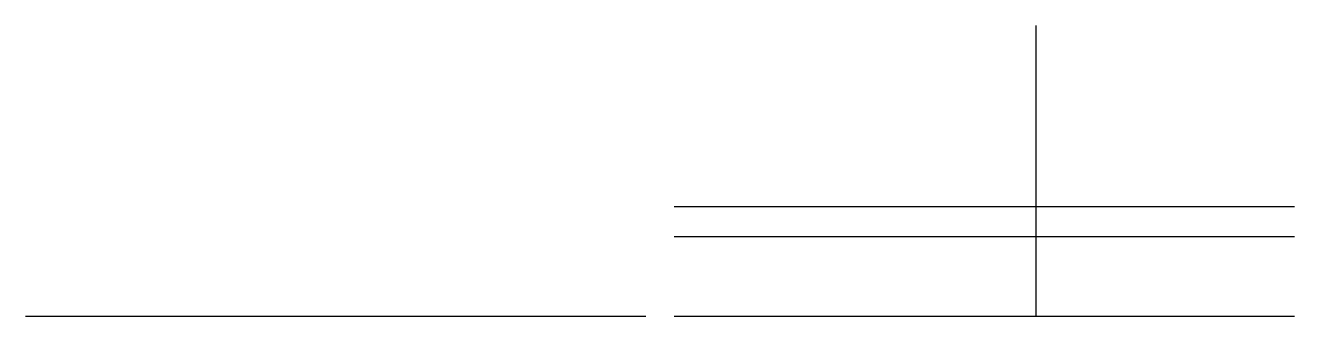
# Model space of a CAD drawing. Header units: metres. Extents: x 4926 to 5781, y 2574 to 2770.
import ezdxf

# ---------------------------------------------------------------- set-up
doc = ezdxf.new("R2010")
doc.units = ezdxf.units.M
doc.layers.add('3', color=7, linetype='Continuous')
doc.layers.add('Painéis', color=7, linetype='Continuous')

msp = doc.modelspace()

# ---------------------------------------------------------------- linework, layer by layer
at = {"layer": '3', "color": 7, "lineweight": 25}
for points in [[(5343.72, 2573.94), (4925.72, 2573.94)], [(5780.72, 2573.94), (5362.72, 2573.94)]]:
    msp.add_lwpolyline(points, dxfattribs=at)
at = {"layer": 'Painéis', "color": 7, "lineweight": 25}
for p, q in [((5606.72, 2573.94), (5606.72, 2769.94)), ((5362.72, 2647.94), (5780.72, 2647.94)), ((5362.72, 2627.94), (5780.72, 2627.94))]:
    msp.add_line(p, q, dxfattribs=at)

doc.saveas('drawing.dxf')
